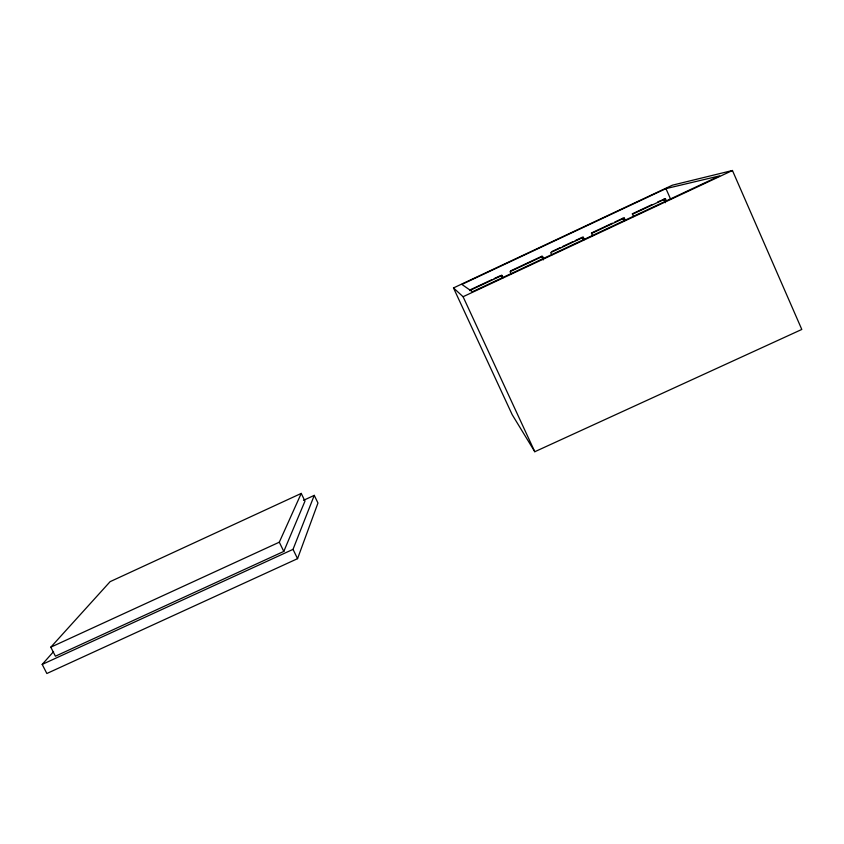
<?xml version="1.0" encoding="UTF-8"?>
<svg xmlns="http://www.w3.org/2000/svg" width="844" height="844" viewBox="0 0 844 844"><rect width="100%" height="100%" fill="white"/><g stroke="black" fill="none" stroke-linecap="round" stroke-linejoin="round"><path stroke-width="1.27" d="M53.562 651.621L42.2 664.418L46.853 673.501L297.552 558.665L317.966 503.024L314.263 495.365L303.523 500.323M42.2 664.418L293.026 549.36L314.263 495.365M283.795 551.417L304.979 501.136L301.245 493.413L110.121 581.653L50.809 647.179L55.409 656.21L283.795 551.417L279.301 542.196L301.245 493.413M453.492 287.931L672.394 185.184L732.444 170.499L801.8 329.445L534.79 451.719L512.202 414.699L453.492 287.931L463.082 296.719L534.79 451.719M665.948 188.623L461.858 284.407L472.397 291.76L719.689 175.868L665.948 188.623L670.737 199.448M470.403 289.735L491.82 279.702M494.194 278.583L500.144 275.798M510.536 270.924L541.648 256.344L542.555 256.386L543.641 258.781M552.05 251.459L560.152 247.661M562.473 246.575L572.886 241.69M575.207 240.614L582.149 237.354L583.331 237.269L584.417 239.664M591.433 232.997L612.364 223.185M614.696 222.099L622.83 218.279L624.307 218.068L625.372 220.474M632.198 213.891L652.032 204.586M657.866 201.853L665.462 198.773L666.507 201.136M469.612 290.579L501.958 275.418L503.045 277.792M542.555 256.386L510.061 271.62L511.147 274.005M583.331 237.269L550.689 252.578L551.776 254.962M624.307 218.068L591.507 233.44L592.594 235.835M665.462 198.773L632.557 214.197L633.633 216.602M463.082 296.719L732.444 170.499M50.809 647.179L279.301 542.196M501.958 275.418L501.336 275.239L502.423 277.602M293.026 549.36L297.552 558.665M541.648 256.344L543.272 259.899M582.149 237.354L583.225 239.728M622.83 218.279L623.895 220.664M663.701 199.121L665.294 202.718"/></g></svg>
